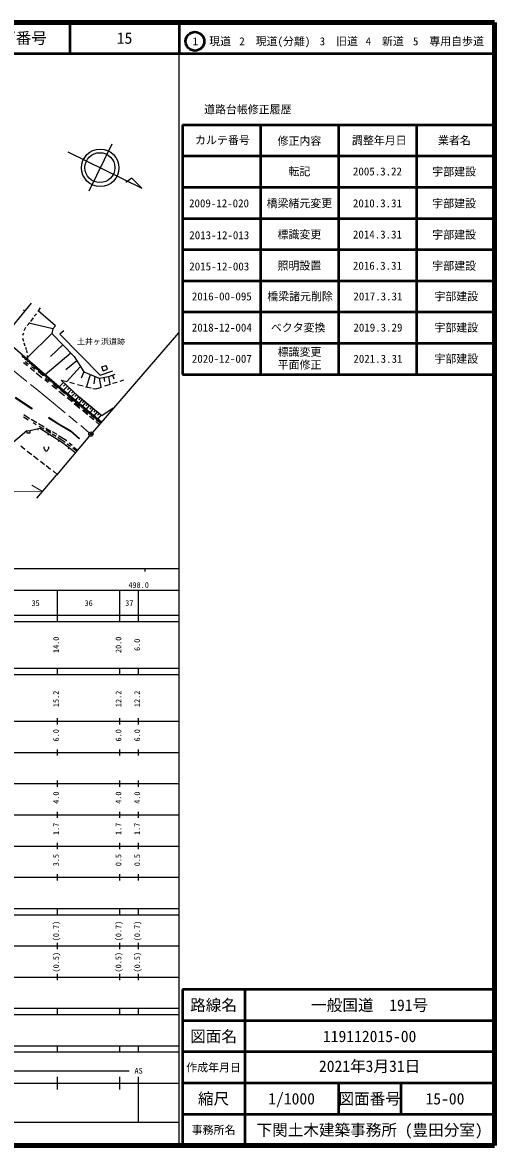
# Model space of a CAD drawing. Units: millimetres, scale not verified. Extents: x 40000 to 680000, y 20000 to 380000.
# Drawn here: x 528793 to 680000, y 20000 to 380000 of the extents above; entities that cross this region are included whole.
import ezdxf
from ezdxf.enums import TextEntityAlignment as Align

# ---------------------------------------------------------------- set-up
doc = ezdxf.new("R2010")
doc.units = ezdxf.units.MM
doc.header["$LTSCALE"] = 1000
doc.header["$PDMODE"] = 32
doc.header["$PDSIZE"] = 500
doc.linetypes.add('CHAIN', pattern=[18.5, 12, -1.5, 3.5, -1.5])
for name, color, linetype, lineweight in [('M-BGD', 7, 'Continuous', 25), ('M-BMK', 2, 'CHAIN', 13), ('M-BMK-SRVR', 3, 'Continuous', 25), ('M-STR-HTXT', 7, 'Continuous', 13), ('M-TTL', 2, 'Continuous', 13), ('M-TTL-BAND', 7, 'Continuous', 25), ('M-TTL-FRAM', 2, 'Continuous', 50), ('M-TTL-LINE', 7, 'Continuous', 50), ('M-TTL-TXT', 7, 'Continuous', 50)]:
    doc.layers.add(name, color=color, linetype=linetype, lineweight=lineweight)
doc.layers.add('M-OTRS', color=6, linetype='Continuous')
doc.styles.add('ＭＳ ゴシック', font='')
doc.styles.get('ＭＳ ゴシック').set_extended_font_data('MS Gothic')

msp = doc.modelspace()

# ---------------------------------------------------------------- linework, layer by layer
at = {"layer": 'M-BGD'}
for p, q in [((543287, 338513), (567037, 326930)), ((557396, 340978), (550031, 325878)), ((563808, 330112), (561899, 328656)), ((567037, 326930), (563808, 330112)), ((531624, 290010), (522470, 278862)), ((534474, 288503), (533736, 287377)), ((529539, 287470), (529152, 287787)), ((532258, 285302), (531414, 284142)), ((533243, 286603), (532575, 285830)), ((539398, 282735), (533768, 287560)), ((529726, 282242), (529269, 281117)), ((531133, 283825), (530324, 282911)), ((538554, 281750), (530786, 283599)), ((538554, 281750), (538202, 280273)), ((539398, 282735), (538554, 281750)), ((542071, 281134), (540805, 280079)), ((522470, 278862), (540583, 263316)), ((529163, 280413), (528847, 279675)), ((528847, 278760), (529093, 277811)), ((529234, 277283), (529585, 276334)), ((538202, 280273), (530354, 272651)), ((538202, 280273), (545307, 272957)), ((540805, 280079), (553677, 266926)), ((578780, 280519), (551187, 248592)), ((529796, 275947), (530007, 275173)), ((530078, 274892), (530218, 274083)), ((544318, 273995), (536050, 267084)), ((541686, 276686), (537786, 272898)), ((529082, 271054), (530454, 270069)), ((529680, 271370), (530735, 270491)), ((530324, 273274), (530430, 271902)), ((546188, 271589), (542664, 268681)), ((545307, 272957), (548402, 268033)), ((554240, 269599), (555647, 270056)), ((556034, 268825), (555647, 270056)), ((531263, 269330), (532669, 268240)), ((531720, 269717), (532845, 268838)), ((533127, 267713), (535026, 266235)), ((535465, 266728), (533830, 268082)), ((547260, 269627), (543010, 264952)), ((548402, 268033), (547564, 265984)), ((548402, 268033), (553396, 265994)), ((550458, 267193), (549324, 263149)), ((552016, 266537), (551685, 264153)), ((553396, 265994), (556420, 266556)), ((553677, 266926), (557757, 268332)), ((554627, 268368), (554240, 269599)), ((554627, 268368), (556034, 268825)), ((556303, 266534), (556776, 263995)), ((556420, 266556), (558531, 267260)), ((557629, 266959), (558034, 265744)), ((535975, 265532), (536995, 264688)), ((536151, 266024), (537417, 264969)), ((539647, 262428), (538217, 263679)), ((540020, 262736), (538772, 263914)), ((540583, 263316), (554101, 251964)), ((541907, 264618), (540637, 263271)), ((546702, 260098), (541181, 265303)), ((541181, 265303), (543010, 264952)), ((542545, 264018), (541927, 263362)), ((543182, 263417), (541980, 262143)), ((543819, 262816), (543236, 262197)), ((543889, 264670), (545366, 264248)), ((546421, 263932), (548250, 263474)), ((548989, 263228), (550747, 262877)), ((552295, 262560), (554088, 263088)), ((553396, 265994), (553937, 263086)), ((554850, 266264), (555103, 264902)), ((555143, 263474), (557007, 264037)), ((557676, 264354), (559153, 264705)), ((560067, 265057), (561298, 265444)), ((531822, 256079), (526406, 259596)), ((531931, 256247), (526515, 259764)), ((542201, 260292), (540442, 261734)), ((542412, 261013), (541040, 262068)), ((544698, 258392), (543115, 259694)), ((544423, 262247), (543289, 261044)), ((545102, 258603), (543432, 260116)), ((544981, 261721), (544448, 261155)), ((545539, 261195), (544465, 260056)), ((546097, 260669), (545594, 260135)), ((546702, 260098), (545774, 258957)), ((554264, 253943), (546702, 260098)), ((547273, 259634), (546805, 259059)), ((551345, 262701), (552295, 262560)), ((531931, 256247), (531822, 256079)), ((547124, 256282), (545331, 257794)), ((545647, 258181), (547019, 256986)), ((547844, 259169), (546900, 258011)), ((548423, 258698), (547948, 258114)), ((549622, 254242), (547969, 255684)), ((549002, 258226), (548045, 257050)), ((549762, 254629), (548355, 255895)), ((549590, 257747), (549108, 257155)), ((550179, 257269), (549206, 256074)), ((550880, 256698), (550389, 256095)), ((551487, 256204), (550498, 254989)), ((552104, 255702), (551606, 255090)), ((557875, 256331), (554264, 253943)), ((529117, 253574), (530594, 252589)), ((531087, 252976), (529188, 254207)), ((533373, 251710), (531579, 252765)), ((537242, 253363), (537134, 253194)), ((539737, 251541), (537134, 253194)), ((539844, 251710), (537242, 253363)), ((551626, 252589), (550290, 253644)), ((551732, 253187), (550712, 254066)), ((552721, 255200), (551717, 253966)), ((553385, 251147), (552295, 252062)), ((553779, 251592), (552506, 252554)), ((553347, 254690), (552841, 254068)), ((553973, 254180), (552954, 252927)), ((530208, 249107), (515963, 236974)), ((530208, 249107), (531128, 249186)), ((530208, 249107), (530209, 248331)), ((531128, 249186), (534363, 249931)), ((531128, 249186), (531163, 248337)), ((532177, 251745), (533197, 251112)), ((533636, 249764), (533748, 249277)), ((535694, 250233), (533900, 251393)), ((534076, 250620), (535589, 249705)), ((534363, 249931), (541579, 245323)), ((536222, 249459), (537875, 248439)), ((537910, 248931), (536327, 249881)), ((539879, 247876), (538367, 248791)), ((544174, 248935), (539743, 251537)), ((544276, 249107), (539844, 251710)), ((546922, 246496), (544143, 248958)), ((547054, 246645), (544276, 249107)), ((531163, 248337), (530209, 248331)), ((537105, 248180), (536836, 247759)), ((538297, 248123), (539563, 247349)), ((550280, 247526), (539733, 234914)), ((540090, 247032), (542482, 245414)), ((540476, 246027), (540207, 245605)), ((542974, 245942), (540301, 247525)), ((541579, 245323), (545743, 242101)), ((543080, 244922), (544205, 244183)), ((544698, 244394), (543748, 245168)), ((547054, 246645), (546922, 246496)), ((529547, 243114), (528229, 244203)), ((531815, 241356), (530321, 242516)), ((543708, 243675), (543402, 243280)), ((546179, 242622), (544944, 243586)), ((545296, 243902), (546406, 242893)), ((533836, 239757), (532359, 240987)), ((535821, 238210), (534556, 239265)), ((537772, 236752), (536419, 237877)), ((533344, 227472), (539733, 234914)), ((539925, 235144), (538581, 236260))]:
    msp.add_line(p, q, dxfattribs=at)
for centre, radius in [((553698, 333397), 6000), ((553588, 333459), 4800)]:
    msp.add_circle(centre, radius, dxfattribs=at)
for centre, radius, start, end in [((529118, 273156), 500, 139.36208, 319.36208), ((529877, 272505), 500, 139.36208, 319.36208), ((530636, 271853), 500, 139.36208, 319.36208), ((531395, 271202), 500, 139.36208, 319.36208), ((532153, 270551), 500, 139.36208, 319.36208), ((532912, 269899), 500, 139.36208, 319.36208), ((533671, 269248), 500, 139.36208, 319.36208), ((534430, 268597), 500, 139.36208, 319.36208), ((535189, 267946), 500, 139.36208, 319.36208), ((535948, 267294), 500, 139.36208, 319.36208), ((536707, 266643), 500, 139.36208, 319.36208), ((537465, 265992), 500, 139.36208, 319.36208), ((538224, 265340), 500, 139.36208, 319.36208), ((538983, 264689), 500, 139.36208, 319.36208), ((539742, 264038), 500, 139.36208, 319.36208), ((540501, 263387), 500, 139.36173, 319.8441), ((541266, 262743), 500, 139.97669, 319.97669), ((542032, 262100), 500, 139.97669, 319.97669), ((542797, 261456), 500, 139.97669, 319.97669), ((543563, 260813), 500, 139.97669, 319.97669), ((544329, 260170), 500, 139.97669, 319.97669), ((545095, 259527), 500, 139.97669, 319.97669), ((545860, 258884), 500, 139.97669, 319.97669), ((546626, 258241), 500, 139.97669, 319.97669), ((547392, 257598), 500, 139.97669, 319.97669), ((548158, 256955), 500, 139.97669, 319.97669), ((548924, 256312), 500, 139.97669, 319.97669), ((549689, 255669), 500, 139.97669, 319.97669), ((550455, 255025), 500, 139.97669, 319.97669), ((551221, 254382), 500, 139.97669, 319.97669), ((551987, 253739), 500, 139.97669, 319.97669), ((552752, 253096), 500, 139.97669, 319.97669), ((553518, 252453), 500, 139.97669, 319.97669), ((536098, 243594), 480, 131.34902, 251.072), ((536417, 243073), 480, 172.06972, 7.78941), ((536738, 243593), 480, 288.78713, 48.51011)]:
    msp.add_arc(centre, radius, start, end, dxfattribs=at)
at = {"layer": 'M-BMK'}
for p, q in [((520851, 272434), (533208, 262535)), ((533208, 262535), (550190, 248508))]:
    msp.add_line(p, q, dxfattribs=at)
at = {"layer": 'M-BMK-SRVR'}
msp.add_circle((550729, 248063), 700, dxfattribs=at)
at = {"layer": 'M-OTRS'}
msp.add_point((550729, 248063), dxfattribs=at)
at = {"layer": 'M-STR-HTXT'}
for q in [(531779, 231672), (471489, 229157)]:
    msp.add_line((535213, 229648), q, dxfattribs=at)
at = {"layer": 'M-TTL', "lineweight": 140}
for p, q in [((680000, 380000), (40000, 380000)), ((680000, 20000), (680000, 380000)), ((40000, 20000), (680000, 20000))]:
    msp.add_line(p, q, dxfattribs=at)
at = {"layer": 'M-TTL-BAND'}
for p, q in [((579000, 20000), (579000, 370000)), ((40000, 205000), (579000, 205000)), ((568000, 205000), (568000, 204000)), ((68000, 198000), (579000, 198000)), ((540000, 188000), (540000, 198000)), ((560000, 188000), (560000, 198000)), ((566000, 188000), (566000, 198000)), ((40000, 190000), (579000, 190000)), ((40000, 188000), (579000, 188000)), ((40000, 173000), (579000, 173000)), ((540000, 171000), (540000, 173000)), ((560000, 171000), (560000, 173000)), ((566000, 171000), (566000, 173000)), ((40000, 171000), (579000, 171000)), ((40000, 156000), (579000, 156000)), ((540000, 155000), (540000, 157000)), ((560000, 155000), (560000, 157000)), ((566000, 155000), (566000, 157000)), ((46000, 146000), (579000, 146000)), ((540000, 145000), (540000, 147000)), ((560000, 145000), (560000, 147000)), ((566000, 145000), (566000, 147000)), ((540000, 135000), (540000, 137000)), ((560000, 135000), (560000, 137000)), ((566000, 135000), (566000, 137000)), ((52000, 136000), (579000, 136000)), ((46000, 126000), (579000, 126000)), ((540000, 125000), (540000, 127000)), ((560000, 125000), (560000, 127000)), ((566000, 125000), (566000, 127000)), ((52000, 116000), (579000, 116000)), ((540000, 115000), (540000, 117000)), ((560000, 115000), (560000, 117000)), ((566000, 115000), (566000, 117000)), ((46000, 106000), (579000, 106000)), ((540000, 105000), (540000, 107000)), ((560000, 105000), (560000, 107000)), ((566000, 105000), (566000, 107000)), ((40000, 96000), (579000, 96000)), ((40000, 94000), (579000, 94000)), ((540000, 94000), (540000, 96000)), ((560000, 94000), (560000, 96000)), ((566000, 94000), (566000, 96000)), ((49000, 84000), (579000, 84000)), ((540000, 83000), (540000, 85000)), ((560000, 83000), (560000, 85000)), ((566000, 83000), (566000, 85000)), ((40000, 74000), (579000, 74000)), ((540000, 73000), (540000, 75000)), ((560000, 73000), (560000, 75000)), ((566000, 73000), (566000, 75000)), ((40000, 64000), (579000, 64000)), ((40000, 62000), (579000, 62000)), ((540000, 62000), (540000, 64000)), ((560000, 62000), (560000, 64000)), ((566000, 62000), (566000, 64000)), ((40000, 52000), (579000, 52000)), ((540000, 50000), (540000, 52000)), ((560000, 50000), (560000, 52000)), ((566000, 50000), (566000, 52000)), ((40000, 50000), (579000, 50000)), ((71000, 44000), (563000, 44000)), ((40000, 40000), (579000, 40000)), ((540000, 38000), (540000, 42000)), ((560000, 38000), (560000, 42000)), ((566000, 27500), (566000, 42000)), ((68000, 27500), (579000, 27500))]:
    msp.add_line(p, q, dxfattribs=at)
at = {"layer": 'M-TTL-FRAM'}
for p, q in [((580000, 347197), (580000, 267197)), ((580000, 347197), (680000, 347197)), ((580000, 267197), (680000, 267197)), ((680000, 70000), (580000, 70000)), ((580000, 70000), (580000, 20000))]:
    msp.add_line(p, q, dxfattribs=at)
at = {"layer": 'M-TTL-LINE'}
for p, q in [((543997, 380000), (543997, 370000)), ((579000, 380000), (579000, 370000)), ((40000, 370000), (680000, 370000)), ((605000, 347197), (605000, 267197)), ((630000, 347197), (630000, 267197)), ((655000, 347197), (655000, 267197)), ((580000, 337197), (680000, 337197)), ((580000, 327197), (680000, 327197)), ((580000, 317197), (680000, 317197)), ((580000, 307197), (680000, 307197)), ((580000, 297197), (680000, 297197)), ((580000, 287197), (680000, 287197)), ((580000, 277197), (680000, 277197)), ((600000, 70000), (600000, 20000)), ((680000, 60000), (580000, 60000)), ((680000, 50000), (580000, 50000)), ((680000, 40000), (580000, 40000)), ((630000, 40000), (630000, 30000)), ((650000, 40000), (650000, 30000)), ((680000, 30000), (580000, 30000))]:
    msp.add_line(p, q, dxfattribs=at)
at = {"layer": 'M-TTL-TXT'}
msp.add_circle((584031, 373958), 3000, dxfattribs=at)

# ---------------------------------------------------------------- texts
at = {"layer": 'M-BGD', "style": 'ＭＳ ゴシック'}
msp.add_text('土井ヶ浜遺跡', height=1833, dxfattribs=at).set_placement((553937, 277745), align=Align.MIDDLE_CENTER)
at = {"layer": 'M-TTL-BAND', "style": 'ＭＳ ゴシック'}
for s, p in [('498.0', (566000, 198195)), ('35', (533000, 192405)), ('36', (550000, 192405)), ('37', (563000, 192405)), ('AS', (566000, 42500))]:
    msp.add_text(s, height=1833, dxfattribs=at).set_placement(p, align=Align.BOTTOM_CENTER)
for s, p in [('14.0', (541000, 180500)), ('20.0', (561000, 180500)), ('6.0', (567000, 180500)), ('15.2', (541000, 163174)), ('12.2', (561000, 163174)), ('12.2', (567000, 163174)), ('6.0', (541000, 151500)), ('6.0', (561000, 151500)), ('6.0', (567000, 151500)), ('4.0', (541000, 131500)), ('4.0', (561000, 131500)), ('4.0', (567000, 131500)), ('1.7', (541000, 121500)), ('1.7', (561000, 121500)), ('1.7', (567000, 121500)), ('3.5', (541000, 111500)), ('0.5', (561000, 111500)), ('0.5', (567000, 111500)), ('(0.7)', (541000, 88764)), ('(0.7)', (561000, 88764)), ('(0.7)', (567000, 88764)), ('(0.5)', (541000, 78764)), ('(0.5)', (561000, 78764)), ('(0.5)', (567000, 78764))]:
    msp.add_text(s, height=1833, rotation=90, dxfattribs=at).set_placement(p, align=Align.BOTTOM_CENTER)
at = {"layer": 'M-TTL-TXT', "style": 'ＭＳ ゴシック'}
for s, height, p in [('図面番号', 3666, (526622, 375000)), ('15', 3666, (561497, 375000)), ('1\u3000現道', 2566, (589448, 373958)), ('2\u3000現道(分離)', 2566, (609619, 373958)), ('3\u3000旧道', 2566, (630121, 373958)), ('4\u3000新道', 2566, (644824, 373958)), ('5\u3000専用自歩道', 2566, (665228, 373958)), ('道路台帳修正履歴', 2566, (600968, 352113)), ('カルテ番号', 2566, (592839, 342277)), ('修正内容', 2566, (617509, 342023)), ('調整年月日', 2566, (643089, 342197)), ('業者名', 2566, (667134, 342197)), ('転記', 2566, (617500, 332245)), ('2005.3.22', 2566, (642500, 332245)), ('宇部建設', 2566, (667077, 332189)), ('2009-12-020', 2566, (591751, 322030)), ('橋梁緒元変更', 2566, (617500, 322030)), ('2010.3.31', 2566, (642500, 322030)), ('宇部建設', 2566, (667077, 321973)), ('標識変更', 2566, (617500, 312030)), ('2014.3.31', 2566, (642500, 312030)), ('宇部建設', 2566, (667077, 311973)), ('2013-12-013', 2566, (591829, 311804)), ('2015-12-003', 2566, (591829, 301804)), (' 照明設置 ', 2566, (617500, 302030)), ('2016.3.31', 2566, (642500, 302030)), ('宇部建設', 2566, (667077, 301973)), ('路線名', 3666, (590000, 65000)), ('路線名', 3666, (590000, 65000)), ('一般国道\u3000191号', 3666, (640000, 65000)), ('図面名', 3666, (590000, 55000)), ('図面名', 3666, (590000, 55000)), ('119112015-00', 3666, (640000, 55000)), ('作成年月日', 2566, (590000, 45000)), ('作成年月日', 2566, (590000, 45000)), ('縮尺', 3666, (590000, 35000)), ('縮尺', 3666, (590000, 35000)), ('1/1000', 3666, (615000, 35000)), ('図面番号', 3666, (640000, 35000)), ('図面番号', 3666, (640000, 35000)), ('15-00', 3666, (664125, 35000)), ('事務所名', 2566, (590000, 25000)), ('事務所名', 2566, (590000, 25000)), ('下関土木建築事務所 (豊田分室)', 3666, (640000, 25000))]:
    msp.add_text(s, height=height, dxfattribs=at).set_placement(p, align=Align.MIDDLE_CENTER)
for s, height, p in [('2016-00-095', 2566, (583046, 290138)), ('橋梁諸元削除', 2566, (607216, 290138)), ('2017.3.31', 2566, (634796, 290138)), ('2018-12-004', 2566, (583046, 280138)), ('ベクタ変換', 2566, (608343, 280138)), ('2019.3.29', 2566, (634796, 280138)), ('標識変更', 2566, (610549, 272334)), ('2020-12-007', 2566, (583046, 270138)), ('平面修正', 2566, (610549, 268216)), ('2021.3.31', 2566, (634796, 270138)), ('2021年3月31日', 3666, (623750, 42500))]:
    msp.add_text(s, height=height, dxfattribs=at).set_placement(p, align=Align.BOTTOM_LEFT)
for p in [(667758, 290138), (667758, 280138), (667758, 270138)]:
    msp.add_text('宇部建設', height=2566, dxfattribs=at).set_placement(p, align=Align.BOTTOM_CENTER)

doc.saveas('drawing.dxf')
